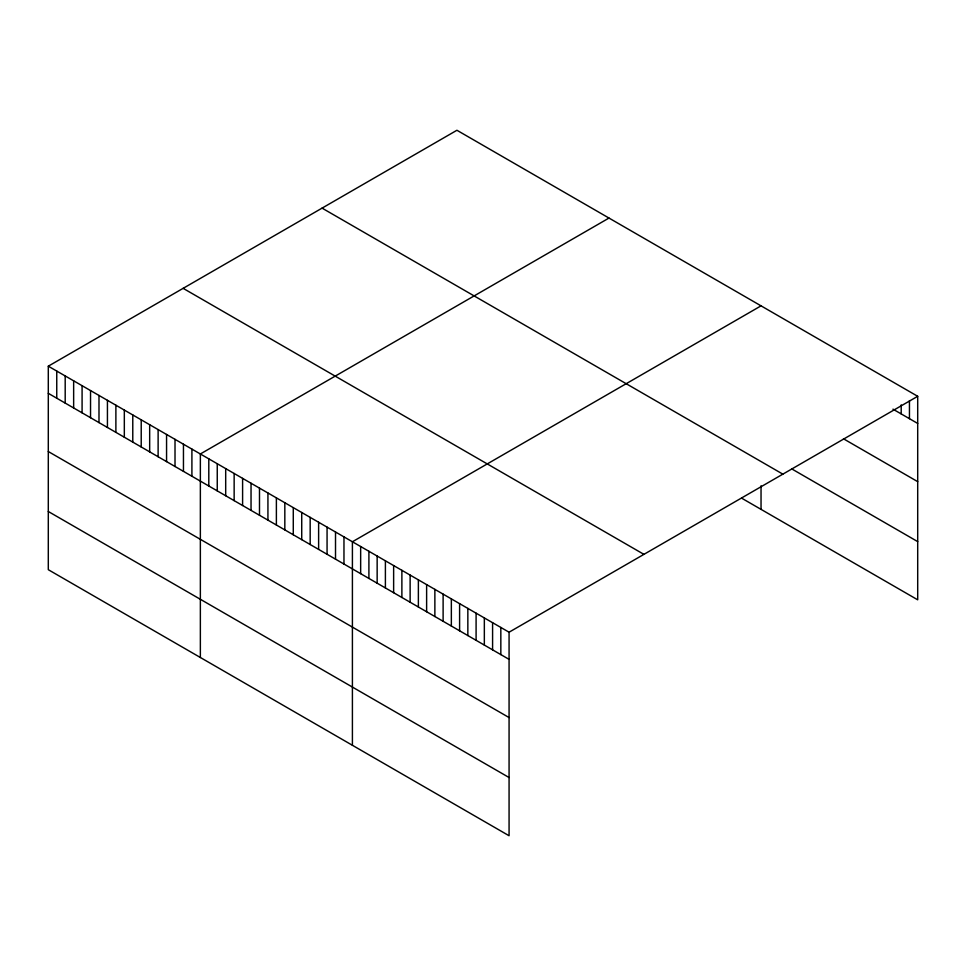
<?xml version="1.0" encoding="UTF-8"?>
<svg xmlns="http://www.w3.org/2000/svg" width="966" height="966" viewBox="0 0 966 966"><rect width="100%" height="100%" fill="white"/><g stroke="black" fill="none" stroke-linecap="round" stroke-linejoin="round"><path stroke-width="1.45" d="M48.3 366.186L509.07 632.211L509.07 835.735L48.3 569.698L48.3 366.186L456.93 130.265L917.7 396.301L917.7 599.814L741.731 498.215M608.978 218.062L200.36 453.972L200.36 657.496M761.039 305.848L352.409 541.769L352.409 745.281M509.07 632.211L917.7 396.301M892.958 409.161L917.7 423.446M843.487 438.793L917.7 481.648M791.661 468.848L917.7 541.612M322.076 208.125L782.858 474.149M183.142 288.339L643.924 554.363M48.3 393.331L509.07 659.355M48.3 451.533L509.07 717.557M48.3 511.497L509.07 777.521M909.453 400.588L909.453 418.676M901.206 404.875L901.206 413.919M761.039 485.801L761.039 509.36M500.835 627.453L500.835 654.598M492.588 622.696L492.588 649.84M484.34 617.926L484.34 645.071M476.093 613.168L476.093 640.313M467.846 608.411L467.846 635.556M459.599 603.653L459.599 630.798M451.351 598.896L451.351 626.04M443.116 594.126L443.116 621.271M434.869 589.369L434.869 616.513M426.622 584.611L426.622 611.756M418.375 579.854L418.375 606.998M410.127 575.084L410.127 602.229M401.88 570.326L401.88 597.471M393.633 565.569L393.633 592.713M385.398 560.811L385.398 587.956M377.151 556.042L377.151 583.186M368.903 551.284L368.903 578.429M360.656 546.527L360.656 573.671M343.968 536.891L343.968 564.035M335.516 532.012L335.516 559.157M327.063 527.134L327.063 554.279M318.623 522.256L318.623 549.4M310.171 517.378L310.171 544.522M301.73 512.499L301.73 539.644M293.278 507.621L293.278 534.766M284.825 502.743L284.825 529.887M276.385 497.876L276.385 525.009M267.932 492.998L267.932 520.143M259.492 488.12L259.492 515.264M251.039 483.241L251.039 510.386M242.599 478.363L242.599 505.508M234.146 473.485L234.146 500.63M225.694 468.607L225.694 495.751M217.253 463.728L217.253 490.873M208.801 458.85L208.801 485.995M191.908 449.093L191.908 476.238M183.455 444.227L183.455 471.372M175.015 439.349L175.015 466.493M166.563 434.471L166.563 461.615M158.122 429.592L158.122 456.737M149.67 424.714L149.67 451.859M141.217 419.836L141.217 446.98M132.777 414.957L132.777 442.102M124.324 410.079L124.324 437.224M115.884 405.201L115.884 432.345M107.431 400.322L107.431 427.467M98.991 395.456L98.991 422.589M90.538 390.578L90.538 417.723M82.086 385.7L82.086 412.844M73.645 380.821L73.645 407.966M65.193 375.943L65.193 403.088M56.752 371.065L56.752 398.209"/></g></svg>
